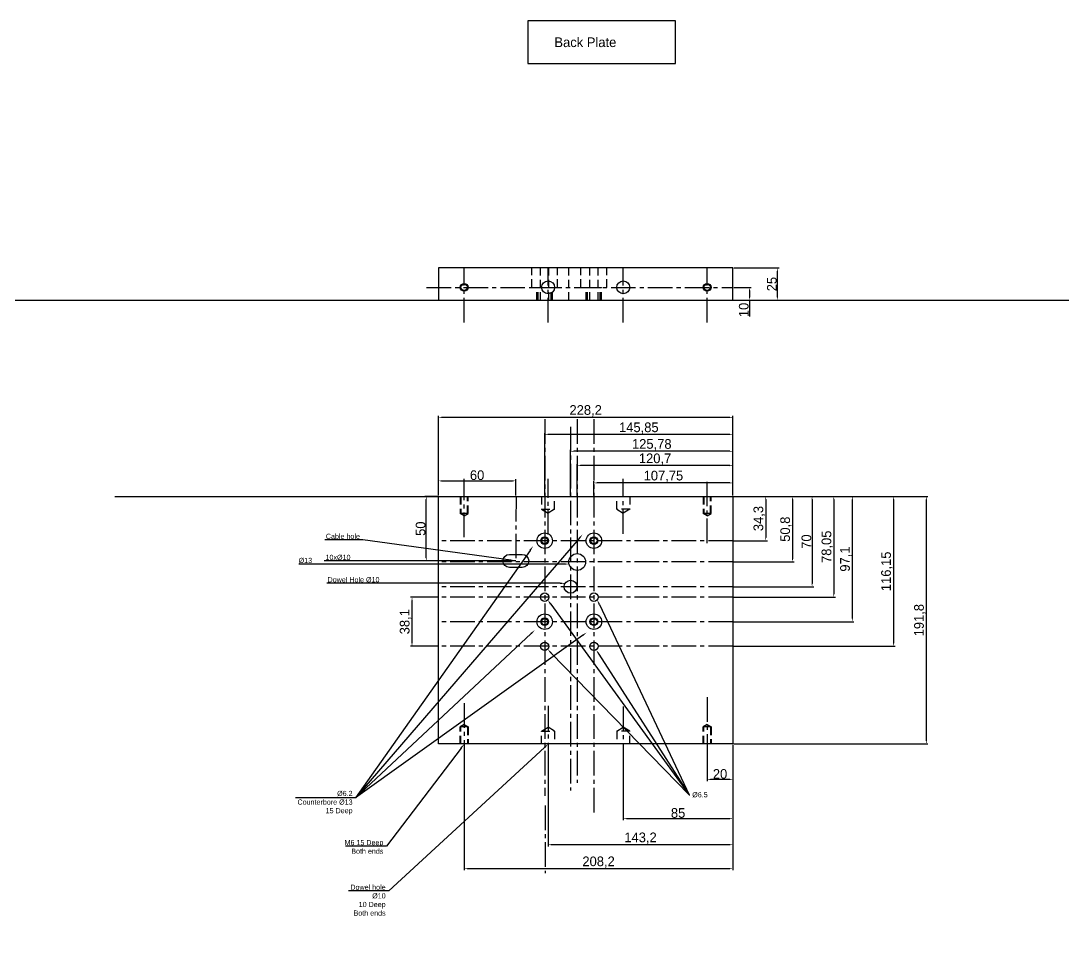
# Model space of a CAD drawing. Header units: millimetres. Extents: x -2438 to 7650, y -2358 to 2460.
# Drawn here: x 2594 to 3401, y -240 to 475 of the extents above; entities that cross this region are included whole.
import ezdxf
from ezdxf import colors
from ezdxf.entities.mleader import LeaderData, LeaderLine
from ezdxf.math import Vec2, Vec3

# ---------------------------------------------------------------- set-up
doc = ezdxf.new("R2010")
doc.units = ezdxf.units.MM
doc.linetypes.add('CENTER2', pattern=[28.575, 19.05, -3.175, 3.175, -3.175])
doc.linetypes.add('DASHED2', pattern=[9.525, 6.35, -3.175])
for name, color, linetype in [('Centre', 7, 'CENTER2'), ('Dimension', 1, 'Continuous'), ('Hidden small', 140, 'DASHED2')]:
    doc.layers.add(name, color=color, linetype=linetype)
doc.dimstyles.new('ISO-25', dxfattribs={"dimtxt": 7.5, "dimasz": 2.5, "dimexe": 1.25, "dimexo": 0.625, "dimtad": 1, "dimtxsty": 'Standard', "dimcen": 2.5, "dimadec": 0, "dimazin": 0, "dimtfac": 1, "dimtmove": 0, "dimatfit": 3, "dimfxl": 1, "dimarcsym": 0})

# ---------------------------------------------------------------- blocks, each defined once
blk = doc.blocks.new('*U21')
blk.add_circle((0, 0), 3.25)
blk = doc.blocks.new('*U22')
at = {"color": 0, "linetype": 'ByBlock', "lineweight": -2, "transparency": 16777216}
for p in [(0, 0), (38.1, 0), (0, -38.1), (38.1, -38.1)]:
    blk.add_blockref('*U21', p, dxfattribs=at)
blk = doc.blocks.new('*D23')
at = {"layer": 'Defpoints', "color": 0, "transparency": 16777216}
for p in [(3037.4, 116.61), (3037.4, 106.16), (3145.15, 106.16)]:
    blk.add_point(p, dxfattribs=at)
at = {"layer": 'Dimension', "color": 0, "lineweight": -2, "transparency": 16777216}
for p, q in [((3037.4, 106.79), (3037.4, 117.86)), ((3142.65, 116.61), (3039.9, 116.61)), ((3145.15, 106.79), (3145.15, 117.86))]:
    blk.add_line(p, q, dxfattribs=at)
at = {"layer": 'Dimension', "color": 0, "transparency": 16777216}
for points in [[(3039.9, 117.03), (3039.9, 116.2), (3037.4, 116.61)], [(3142.65, 117.03), (3142.65, 116.2), (3145.15, 116.61)]]:
    blk.add_solid(points, dxfattribs=at)
at = {"layer": 'Dimension', "color": 0, "transparency": 16777216, "insert": (3091.28, 121.61), "char_height": 7.5, "attachment_point": 5}
blk.add_mtext('107,75', dxfattribs=at)
blk = doc.blocks.new('*D24')
at = {"layer": 'Defpoints', "color": 0, "transparency": 16777216}
for p in [(3024.45, 130), (3024.45, 106.16), (3145.15, 106.16)]:
    blk.add_point(p, dxfattribs=at)
at = {"layer": 'Dimension', "color": 0, "lineweight": -2, "transparency": 16777216}
for p, q in [((3024.45, 106.79), (3024.45, 131.25)), ((3142.65, 130), (3026.95, 130)), ((3145.15, 106.79), (3145.15, 131.25))]:
    blk.add_line(p, q, dxfattribs=at)
at = {"layer": 'Dimension', "color": 0, "transparency": 16777216}
for points in [[(3026.95, 130.42), (3026.95, 129.59), (3024.45, 130)], [(3142.65, 130.42), (3142.65, 129.59), (3145.15, 130)]]:
    blk.add_solid(points, dxfattribs=at)
at = {"layer": 'Dimension', "color": 0, "transparency": 16777216, "insert": (3084.8, 135), "char_height": 7.5, "attachment_point": 5}
blk.add_mtext('120,7', dxfattribs=at)
blk = doc.blocks.new('*D25')
at = {"layer": 'Defpoints', "color": 0, "transparency": 16777216}
for p in [(3145.15, 106.16), (3145.15, 71.86), (3170.53, 71.86)]:
    blk.add_point(p, dxfattribs=at)
at = {"layer": 'Dimension', "color": 0, "lineweight": -2, "transparency": 16777216}
for p, q in [((3145.78, 106.16), (3171.78, 106.16)), ((3170.53, 103.66), (3170.53, 74.36)), ((3145.78, 71.86), (3171.78, 71.86))]:
    blk.add_line(p, q, dxfattribs=at)
at = {"layer": 'Dimension', "color": 0, "transparency": 16777216}
for points in [[(3170.12, 103.66), (3170.95, 103.66), (3170.53, 106.16)], [(3170.12, 74.36), (3170.95, 74.36), (3170.53, 71.86)]]:
    blk.add_solid(points, dxfattribs=at)
at = {"layer": 'Dimension', "color": 0, "transparency": 16777216, "insert": (3165.53, 89.01), "char_height": 7.5, "attachment_point": 5, "rotation": 90}
blk.add_mtext('34,3', dxfattribs=at)
blk = doc.blocks.new('*D26')
at = {"layer": 'Defpoints', "color": 0, "transparency": 16777216}
for p in [(3145.15, 106.16), (3145.15, 55.36), (3191.27, 55.36)]:
    blk.add_point(p, dxfattribs=at)
at = {"layer": 'Dimension', "color": 0, "lineweight": -2, "transparency": 16777216}
for p, q in [((3145.78, 106.16), (3192.52, 106.16)), ((3191.27, 103.66), (3191.27, 57.86)), ((3145.78, 55.36), (3192.52, 55.36))]:
    blk.add_line(p, q, dxfattribs=at)
at = {"layer": 'Dimension', "color": 0, "transparency": 16777216}
for points in [[(3190.85, 103.66), (3191.68, 103.66), (3191.27, 106.16)], [(3190.85, 57.86), (3191.68, 57.86), (3191.27, 55.36)]]:
    blk.add_solid(points, dxfattribs=at)
at = {"layer": 'Dimension', "color": 0, "transparency": 16777216, "insert": (3186.27, 80.76), "char_height": 7.5, "attachment_point": 5, "rotation": 90}
blk.add_mtext('50,8', dxfattribs=at)
blk = doc.blocks.new('*D27')
at = {"layer": 'Defpoints', "color": 0, "transparency": 16777216}
for p in [(3145.15, 106.16), (3145.15, 9.06), (3237.62, 9.06)]:
    blk.add_point(p, dxfattribs=at)
at = {"layer": 'Dimension', "color": 0, "lineweight": -2, "transparency": 16777216}
for p, q in [((3145.78, 106.16), (3238.87, 106.16)), ((3237.62, 103.66), (3237.62, 11.56)), ((3145.78, 9.06), (3238.87, 9.06))]:
    blk.add_line(p, q, dxfattribs=at)
at = {"layer": 'Dimension', "color": 0, "transparency": 16777216}
for points in [[(3237.2, 103.66), (3238.03, 103.66), (3237.62, 106.16)], [(3237.2, 11.56), (3238.03, 11.56), (3237.62, 9.06)]]:
    blk.add_solid(points, dxfattribs=at)
at = {"layer": 'Dimension', "color": 0, "transparency": 16777216, "insert": (3232.62, 57.61), "char_height": 7.5, "attachment_point": 5, "rotation": 90}
blk.add_mtext('97,1', dxfattribs=at)
blk = doc.blocks.new('*D28')
at = {"layer": 'Defpoints', "color": 0, "transparency": 16777216}
for p in [(3145.15, 106.16), (3145.15, -9.99), (3269.43, -9.99)]:
    blk.add_point(p, dxfattribs=at)
at = {"layer": 'Dimension', "color": 0, "lineweight": -2, "transparency": 16777216}
for p, q in [((3145.78, 106.16), (3270.68, 106.16)), ((3269.43, 103.66), (3269.43, -7.49)), ((3145.78, -9.99), (3270.68, -9.99))]:
    blk.add_line(p, q, dxfattribs=at)
at = {"layer": 'Dimension', "color": 0, "transparency": 16777216}
for points in [[(3269.01, 103.66), (3269.85, 103.66), (3269.43, 106.16)], [(3269.01, -7.49), (3269.85, -7.49), (3269.43, -9.99)]]:
    blk.add_solid(points, dxfattribs=at)
at = {"layer": 'Dimension', "color": 0, "transparency": 16777216, "insert": (3264.43, 48.09), "char_height": 7.5, "attachment_point": 5, "rotation": 90}
blk.add_mtext('116,15', dxfattribs=at)
blk = doc.blocks.new('*D29')
at = {"layer": 'Defpoints', "color": 0, "transparency": 16777216}
for p in [(3145.15, 106.16), (3145.15, -85.64), (3294.93, -85.64)]:
    blk.add_point(p, dxfattribs=at)
at = {"layer": 'Dimension', "color": 0, "lineweight": -2, "transparency": 16777216}
for p, q in [((3145.78, 106.16), (3296.18, 106.16)), ((3294.93, 103.66), (3294.93, -83.14)), ((3145.78, -85.64), (3296.18, -85.64))]:
    blk.add_line(p, q, dxfattribs=at)
at = {"layer": 'Dimension', "color": 0, "transparency": 16777216}
for points in [[(3294.51, 103.66), (3295.35, 103.66), (3294.93, 106.16)], [(3294.51, -83.14), (3295.35, -83.14), (3294.93, -85.64)]]:
    blk.add_solid(points, dxfattribs=at)
at = {"layer": 'Dimension', "color": 0, "transparency": 16777216, "insert": (3289.93, 10.26), "char_height": 7.5, "attachment_point": 5, "rotation": 90}
blk.add_mtext('191,8', dxfattribs=at)
blk = doc.blocks.new('*D30')
at = {"layer": 'Defpoints', "color": 0, "transparency": 16777216}
for p in [(2916.95, 167.44), (2916.95, 106.16), (3145.15, 106.16)]:
    blk.add_point(p, dxfattribs=at)
at = {"layer": 'Dimension', "color": 0, "lineweight": -2, "transparency": 16777216}
for p, q in [((2916.95, 106.79), (2916.95, 168.69)), ((3142.65, 167.44), (2919.45, 167.44)), ((3145.15, 106.79), (3145.15, 168.69))]:
    blk.add_line(p, q, dxfattribs=at)
at = {"layer": 'Dimension', "color": 0, "transparency": 16777216}
for points in [[(2919.45, 167.85), (2919.45, 167.02), (2916.95, 167.44)], [(3142.65, 167.85), (3142.65, 167.02), (3145.15, 167.44)]]:
    blk.add_solid(points, dxfattribs=at)
at = {"layer": 'Dimension', "color": 0, "transparency": 16777216, "insert": (3031.05, 172.44), "char_height": 7.5, "attachment_point": 5}
blk.add_mtext('228,2', dxfattribs=at)
blk = doc.blocks.new('*D31')
at = {"layer": 'Defpoints', "color": 0, "transparency": 16777216}
for p in [(2896.53, 28.11), (2916.95, 28.11), (2916.95, -9.99)]:
    blk.add_point(p, dxfattribs=at)
at = {"layer": 'Dimension', "color": 0, "lineweight": -2, "transparency": 16777216}
for p, q in [((2916.33, 28.11), (2895.28, 28.11)), ((2896.53, -7.49), (2896.53, 25.61)), ((2916.33, -9.99), (2895.28, -9.99))]:
    blk.add_line(p, q, dxfattribs=at)
at = {"layer": 'Dimension', "color": 0, "transparency": 16777216}
for points in [[(2896.11, 25.61), (2896.94, 25.61), (2896.53, 28.11)], [(2896.11, -7.49), (2896.94, -7.49), (2896.53, -9.99)]]:
    blk.add_solid(points, dxfattribs=at)
at = {"layer": 'Dimension', "color": 0, "transparency": 16777216, "insert": (2891.53, 9.06), "char_height": 7.5, "attachment_point": 5, "rotation": 90}
blk.add_mtext('38,1', dxfattribs=at)
blk = doc.blocks.new('*D47')
at = {"layer": 'Defpoints', "color": 0, "transparency": 16777216}
for p in [(3125.15, -85.64), (3145.15, -85.64), (3125.15, -113.27)]:
    blk.add_point(p, dxfattribs=at)
at = {"layer": 'Dimension', "color": 0, "lineweight": -2, "transparency": 16777216}
for p, q in [((3125.15, -86.26), (3125.15, -114.52)), ((3145.15, -86.26), (3145.15, -114.52)), ((3142.65, -113.27), (3127.65, -113.27))]:
    blk.add_line(p, q, dxfattribs=at)
at = {"layer": 'Dimension', "color": 0, "transparency": 16777216}
for points in [[(3127.65, -112.86), (3127.65, -113.69), (3125.15, -113.27)], [(3142.65, -112.86), (3142.65, -113.69), (3145.15, -113.27)]]:
    blk.add_solid(points, dxfattribs=at)
at = {"layer": 'Dimension', "color": 0, "transparency": 16777216, "insert": (3135.15, -108.9), "char_height": 7.5, "attachment_point": 5}
blk.add_mtext('20', dxfattribs=at)
blk = doc.blocks.new('*D48')
at = {"layer": 'Defpoints', "color": 0, "transparency": 16777216}
for p in [(3060.15, -85.64), (3145.15, -85.64), (3060.15, -143.55)]:
    blk.add_point(p, dxfattribs=at)
at = {"layer": 'Dimension', "color": 0, "lineweight": -2, "transparency": 16777216}
for p, q in [((3060.15, -86.26), (3060.15, -144.8)), ((3145.15, -86.26), (3145.15, -144.8)), ((3142.65, -143.55), (3062.65, -143.55))]:
    blk.add_line(p, q, dxfattribs=at)
at = {"layer": 'Dimension', "color": 0, "transparency": 16777216}
for points in [[(3062.65, -143.13), (3062.65, -143.96), (3060.15, -143.55)], [(3142.65, -143.13), (3142.65, -143.96), (3145.15, -143.55)]]:
    blk.add_solid(points, dxfattribs=at)
at = {"layer": 'Dimension', "color": 0, "transparency": 16777216, "insert": (3102.65, -139.17), "char_height": 7.5, "attachment_point": 5}
blk.add_mtext('85', dxfattribs=at)
blk = doc.blocks.new('*D49')
at = {"layer": 'Defpoints', "color": 0, "transparency": 16777216}
for p in [(3001.95, -85.64), (3145.15, -85.64), (3001.95, -163.73)]:
    blk.add_point(p, dxfattribs=at)
at = {"layer": 'Dimension', "color": 0, "lineweight": -2, "transparency": 16777216}
for p, q in [((3001.95, -86.26), (3001.95, -164.98)), ((3145.15, -86.26), (3145.15, -164.98)), ((3142.65, -163.73), (3004.45, -163.73))]:
    blk.add_line(p, q, dxfattribs=at)
at = {"layer": 'Dimension', "color": 0, "transparency": 16777216}
for points in [[(3004.45, -163.31), (3004.45, -164.15), (3001.95, -163.73)], [(3142.65, -163.31), (3142.65, -164.15), (3145.15, -163.73)]]:
    blk.add_solid(points, dxfattribs=at)
at = {"layer": 'Dimension', "color": 0, "transparency": 16777216, "insert": (3073.55, -158.73), "char_height": 7.5, "attachment_point": 5}
blk.add_mtext('143,2', dxfattribs=at)
blk = doc.blocks.new('*D50')
at = {"layer": 'Defpoints', "color": 0, "transparency": 16777216}
for p in [(2936.95, -85.64), (3145.15, -85.64), (2936.95, -182.3)]:
    blk.add_point(p, dxfattribs=at)
at = {"layer": 'Dimension', "color": 0, "lineweight": -2, "transparency": 16777216}
for p, q in [((2936.95, -86.26), (2936.95, -183.55)), ((3145.15, -86.26), (3145.15, -183.55)), ((3142.65, -182.3), (2939.45, -182.3))]:
    blk.add_line(p, q, dxfattribs=at)
at = {"layer": 'Dimension', "color": 0, "transparency": 16777216}
for points in [[(2939.45, -181.88), (2939.45, -182.71), (2936.95, -182.3)], [(3142.65, -181.88), (3142.65, -182.71), (3145.15, -182.3)]]:
    blk.add_solid(points, dxfattribs=at)
at = {"layer": 'Dimension', "color": 0, "transparency": 16777216, "insert": (3041.05, -177.3), "char_height": 7.5, "attachment_point": 5}
blk.add_mtext('208,2', dxfattribs=at)
blk = doc.blocks.new('*D56')
at = {"layer": 'Defpoints', "color": 0, "transparency": 16777216}
for p in [(3145.15, 283.17), (3179.72, 283.17), (3145.15, 258.17)]:
    blk.add_point(p, dxfattribs=at)
at = {"layer": 'Dimension', "color": 0, "lineweight": -2, "transparency": 16777216}
for p, q in [((3145.78, 283.17), (3180.97, 283.17)), ((3179.72, 260.67), (3179.72, 280.67)), ((3145.78, 258.17), (3180.97, 258.17))]:
    blk.add_line(p, q, dxfattribs=at)
at = {"layer": 'Dimension', "color": 0, "transparency": 16777216}
for points in [[(3179.31, 280.67), (3180.14, 280.67), (3179.72, 283.17)], [(3179.31, 260.67), (3180.14, 260.67), (3179.72, 258.17)]]:
    blk.add_solid(points, dxfattribs=at)
at = {"layer": 'Dimension', "color": 0, "transparency": 16777216, "insert": (3175.35, 270.67), "char_height": 7.5, "attachment_point": 5, "rotation": 90}
blk.add_mtext('25', dxfattribs=at)
blk = doc.blocks.new('*D114')
at = {"layer": 'Defpoints', "color": 0, "transparency": 16777216}
for p in [(3145.15, 106.16), (3145.15, 36.16), (3206.43, 36.16)]:
    blk.add_point(p, dxfattribs=at)
at = {"layer": 'Dimension', "color": 0, "lineweight": -2, "transparency": 16777216}
for p, q in [((3145.78, 106.16), (3207.68, 106.16)), ((3206.43, 103.66), (3206.43, 38.66)), ((3145.78, 36.16), (3207.68, 36.16))]:
    blk.add_line(p, q, dxfattribs=at)
at = {"layer": 'Dimension', "color": 0, "transparency": 16777216}
for points in [[(3206.01, 103.66), (3206.84, 103.66), (3206.43, 106.16)], [(3206.01, 38.66), (3206.84, 38.66), (3206.43, 36.16)]]:
    blk.add_solid(points, dxfattribs=at)
at = {"layer": 'Dimension', "color": 0, "transparency": 16777216, "insert": (3202.05, 71.16), "char_height": 7.5, "attachment_point": 5, "rotation": 90}
blk.add_mtext('70', dxfattribs=at)
blk = doc.blocks.new('*D115')
at = {"layer": 'Defpoints', "color": 0, "transparency": 16777216}
for p in [(3145.15, 106.16), (3145.15, 28.11), (3223.24, 28.11)]:
    blk.add_point(p, dxfattribs=at)
at = {"layer": 'Dimension', "color": 0, "lineweight": -2, "transparency": 16777216}
for p, q in [((3145.78, 106.16), (3224.49, 106.16)), ((3223.24, 103.66), (3223.24, 30.61)), ((3145.78, 28.11), (3224.49, 28.11))]:
    blk.add_line(p, q, dxfattribs=at)
at = {"layer": 'Dimension', "color": 0, "transparency": 16777216}
for points in [[(3222.83, 103.66), (3223.66, 103.66), (3223.24, 106.16)], [(3222.83, 30.61), (3223.66, 30.61), (3223.24, 28.11)]]:
    blk.add_solid(points, dxfattribs=at)
at = {"layer": 'Dimension', "color": 0, "transparency": 16777216, "insert": (3218.24, 67.14), "char_height": 7.5, "attachment_point": 5, "rotation": 90}
blk.add_mtext('78,05', dxfattribs=at)
blk = doc.blocks.new('*D116')
at = {"layer": 'Defpoints', "color": 0, "transparency": 16777216}
for p in [(3019.37, 141.13), (3019.37, 106.16), (3145.15, 106.16)]:
    blk.add_point(p, dxfattribs=at)
at = {"layer": 'Dimension', "color": 0, "lineweight": -2, "transparency": 16777216}
for p, q in [((3019.37, 106.79), (3019.37, 142.38)), ((3142.65, 141.13), (3021.87, 141.13)), ((3145.15, 106.79), (3145.15, 142.38))]:
    blk.add_line(p, q, dxfattribs=at)
at = {"layer": 'Dimension', "color": 0, "transparency": 16777216}
for points in [[(3021.87, 141.54), (3021.87, 140.71), (3019.37, 141.13)], [(3142.65, 141.54), (3142.65, 140.71), (3145.15, 141.13)]]:
    blk.add_solid(points, dxfattribs=at)
at = {"layer": 'Dimension', "color": 0, "transparency": 16777216, "insert": (3082.26, 146.13), "char_height": 7.5, "attachment_point": 5}
blk.add_mtext('125,78', dxfattribs=at)
blk = doc.blocks.new('*D117')
at = {"layer": 'Defpoints', "color": 0, "transparency": 16777216}
for p in [(2999.3, 154.03), (2999.3, 106.16), (3145.15, 106.16)]:
    blk.add_point(p, dxfattribs=at)
at = {"layer": 'Dimension', "color": 0, "lineweight": -2, "transparency": 16777216}
for p, q in [((2999.3, 106.79), (2999.3, 155.28)), ((3142.65, 154.03), (3001.8, 154.03)), ((3145.15, 106.79), (3145.15, 155.28))]:
    blk.add_line(p, q, dxfattribs=at)
at = {"layer": 'Dimension', "color": 0, "transparency": 16777216}
for points in [[(3001.8, 154.45), (3001.8, 153.62), (2999.3, 154.03)], [(3142.65, 154.45), (3142.65, 153.62), (3145.15, 154.03)]]:
    blk.add_solid(points, dxfattribs=at)
at = {"layer": 'Dimension', "color": 0, "transparency": 16777216, "insert": (3072.23, 159.03), "char_height": 7.5, "attachment_point": 5}
blk.add_mtext('145,85', dxfattribs=at)
blk = doc.blocks.new('*D282')
at = {"color": 0, "lineweight": -2, "transparency": 16777216}
for p, q in [((2916.33, 106.16), (2906.34, 106.16)), ((2907.59, 58.66), (2907.59, 103.66)), ((2916.33, 56.16), (2906.34, 56.16))]:
    blk.add_line(p, q, dxfattribs=at)
at = {"color": 0, "transparency": 16777216}
for points in [[(2907.17, 103.66), (2908, 103.66), (2907.59, 106.16)], [(2907.17, 58.66), (2908, 58.66), (2907.59, 56.16)]]:
    blk.add_solid(points, dxfattribs=at)
at = {"layer": 'Defpoints', "color": 0, "transparency": 16777216}
for p in [(2907.59, 106.16), (2916.95, 106.16), (2916.95, 56.16)]:
    blk.add_point(p, dxfattribs=at)
at = {"color": 0, "transparency": 16777216, "insert": (2903.21, 81.16), "char_height": 7.5, "attachment_point": 5, "rotation": 90}
blk.add_mtext('50', dxfattribs=at)
blk = doc.blocks.new('*D283')
at = {"color": 0, "lineweight": -2, "transparency": 16777216}
for p, q in [((2916.95, 106.79), (2916.95, 119.46)), ((2919.45, 118.21), (2974.45, 118.21)), ((2976.95, 106.79), (2976.95, 119.46))]:
    blk.add_line(p, q, dxfattribs=at)
at = {"color": 0, "transparency": 16777216}
for points in [[(2919.45, 118.62), (2919.45, 117.79), (2916.95, 118.21)], [(2974.45, 118.62), (2974.45, 117.79), (2976.95, 118.21)]]:
    blk.add_solid(points, dxfattribs=at)
at = {"layer": 'Defpoints', "color": 0, "transparency": 16777216}
for p in [(2976.95, 118.21), (2916.95, 106.16), (2976.95, 106.16)]:
    blk.add_point(p, dxfattribs=at)
at = {"color": 0, "transparency": 16777216, "insert": (2946.95, 122.58), "char_height": 7.5, "attachment_point": 5}
blk.add_mtext('60', dxfattribs=at)
blk = doc.blocks.new('*D286')
at = {"color": 0, "lineweight": -2, "transparency": 16777216}
for p, q in [((3145.78, 268.17), (3159.17, 268.17)), ((3157.92, 265.67), (3157.92, 260.67)), ((3145.78, 258.17), (3159.17, 258.17)), ((3157.92, 258.17), (3157.92, 245.67))]:
    blk.add_line(p, q, dxfattribs=at)
at = {"color": 0, "transparency": 16777216}
for points in [[(3157.5, 265.67), (3158.33, 265.67), (3157.92, 268.17)], [(3157.5, 260.67), (3158.33, 260.67), (3157.92, 258.17)]]:
    blk.add_solid(points, dxfattribs=at)
at = {"layer": 'Defpoints', "color": 0, "transparency": 16777216}
for p in [(3145.15, 268.17), (3145.15, 258.17), (3157.92, 258.17)]:
    blk.add_point(p, dxfattribs=at)
at = {"color": 0, "transparency": 16777216, "insert": (3153.54, 250.67), "char_height": 7.5, "attachment_point": 5, "rotation": 90}
blk.add_mtext('10', dxfattribs=at)

msp = doc.modelspace()

# ---------------------------------------------------------------- linework, layer by layer
for p, q in [((3145.154, 283.174), (2916.954, 283.174)), ((2916.954, 283.174), (2916.954, 258.174)), ((3145.154, 258.174), (3145.154, 283.174)), ((2150.15, 258.174), (6077.182, 258.174)), ((2916.954, 258.174), (3145.154, 258.174)), ((3101.476, 258.174), (4036.387, 258.174)), ((2666.305, 106.164), (3250.706, 106.164))]:
    msp.add_line(p, q)
msp.add_lwpolyline([(2916.954, 106.164), (3145.154, 106.164), (3145.154, -85.636), (2916.954, -85.636)], close=True)
at = {"elevation": -9.934}
msp.add_lwpolyline([(2981.954, 51.164), (2971.954, 51.164, -1), (2971.954, 61.164), (2981.954, 61.164, -1)], format="xyb", close=True, dxfattribs=at)
for centre, radius in [((2936.954, 268.174), 3), ((2936.954, 268.174), 2.5), ((3001.954, 268.174), 5), ((3060.154, 268.174), 5), ((3125.154, 268.174), 3), ((3125.154, 268.174), 2.5), ((2999.304, 71.864), 6), ((2999.304, 71.864), 3), ((2999.304, 71.864), 2.5), ((3037.404, 71.864), 6), ((3037.404, 71.864), 3), ((3037.404, 71.864), 2.5), ((3024.454, 55.364), 6.5), ((3019.374, 36.164), 5), ((2999.304, 9.064), 6), ((2999.304, 9.064), 3), ((2999.304, 9.064), 2.5), ((3037.404, 9.064), 6), ((3037.404, 9.064), 3), ((3037.404, 9.064), 2.5)]:
    msp.add_circle(centre, radius)
at = {"layer": 'Centre'}
for p, q in [((2936.954, 240.936), (2936.954, 283.174)), ((3001.954, 240.936), (3001.954, 283.174)), ((3060.154, 240.936), (3060.154, 283.174)), ((3125.154, 240.936), (3125.154, 283.174)), ((2907.812, 268.174), (3145.154, 268.174)), ((2999.304, 166.082), (2999.304, -125.852)), ((3024.454, 166.082), (3024.454, -115.712)), ((3037.404, 166.082), (3037.404, -140.334)), ((3019.374, 159.973), (3019.374, -121.821)), ((2936.954, 74.595), (2936.954, 119.824)), ((3001.954, 76.617), (3001.954, 119.824)), ((3060.154, 77.124), (3060.154, 119.824)), ((3125.154, 69.916), (3125.154, 119.824)), ((2977.14, 105.854), (2976.937, 56.162)), ((3145.154, 71.864), (2916.954, 71.864)), ((2976.937, 56.162), (2916.954, 56.162)), ((3145.154, 55.364), (2916.954, 55.364)), ((3145.154, 36.164), (2916.954, 36.164)), ((3145.154, 28.114), (2916.954, 28.114)), ((3145.154, 9.064), (2916.954, 9.064)), ((3145.154, -9.986), (2916.954, -9.986)), ((2936.954, -54.068), (2936.954, -106.563)), ((3001.954, -56.09), (3001.954, -108.585)), ((3125.154, -49.389), (3125.154, -101.884)), ((3060.154, -56.597), (3060.154, -109.092)), ((2999.68, -133.284), (2999.68, -185.78))]:
    msp.add_line(p, q, dxfattribs=at)
at = {"layer": 'Dimension'}
msp.add_lwpolyline([(3100.615, 474.675), (2986.355, 474.675), (2986.355, 441.673), (3100.615, 441.673)], close=True, dxfattribs=at)
at = {"layer": 'Hidden small'}
for p, q in [((2989.304, 268.174), (2989.304, 283.174)), ((2996.054, 258.174), (2996.054, 283.174)), ((3002.554, 258.174), (3002.554, 283.174)), ((3009.304, 268.174), (3009.304, 283.174)), ((3017.954, 258.174), (3017.954, 283.174)), ((3027.404, 268.174), (3027.404, 283.174)), ((3034.154, 258.174), (3034.154, 283.174)), ((3040.654, 258.174), (3040.654, 283.174)), ((3047.404, 268.174), (3047.404, 283.174)), ((2989.304, 268.174), (3009.304, 268.174)), ((2993.304, 258.174), (2993.304, 268.174)), ((2994.304, 258.174), (2994.304, 268.174)), ((3004.304, 258.174), (3004.304, 268.174)), ((3005.304, 258.174), (3005.304, 268.174)), ((3027.404, 268.174), (3047.404, 268.174)), ((3031.404, 258.174), (3031.404, 268.174)), ((3032.404, 258.174), (3032.404, 268.174)), ((3042.404, 258.174), (3042.404, 268.174)), ((3043.404, 258.174), (3043.404, 268.174)), ((2933.954, 106.164), (2933.954, 92.896)), ((2934.454, 106.164), (2934.454, 92.896)), ((2939.454, 92.896), (2939.454, 106.164)), ((2939.954, 92.896), (2939.954, 106.164)), ((2996.954, 106.164), (2996.954, 96.164)), ((3006.954, 96.164), (3006.954, 106.164)), ((3055.154, 96.164), (3055.154, 106.164)), ((3065.154, 106.164), (3065.154, 96.164)), ((3122.154, 106.164), (3122.154, 92.896)), ((3122.654, 106.164), (3122.654, 92.896)), ((3127.654, 92.896), (3127.654, 106.164)), ((3128.154, 92.896), (3128.154, 106.164)), ((2936.954, 91.164), (2933.954, 92.896)), ((2939.954, 92.896), (2933.954, 92.896)), ((2936.954, 91.164), (2939.954, 92.896)), ((2996.954, 96.164), (3006.954, 96.164)), ((2996.954, 96.164), (3001.954, 93.277)), ((3006.954, 96.164), (3001.954, 93.277)), ((3065.154, 96.164), (3055.154, 96.164)), ((3055.154, 96.164), (3060.154, 93.277)), ((3065.154, 96.164), (3060.154, 93.277)), ((3125.154, 91.164), (3122.154, 92.896)), ((3128.154, 92.896), (3122.154, 92.896)), ((3125.154, 91.164), (3128.154, 92.896)), ((2936.954, -70.636), (2933.954, -72.368)), ((2933.954, -85.636), (2933.954, -72.368)), ((2939.954, -72.368), (2933.954, -72.368)), ((2934.454, -85.636), (2934.454, -72.368)), ((2936.954, -70.636), (2939.954, -72.368)), ((2939.454, -72.368), (2939.454, -85.636)), ((2939.954, -72.368), (2939.954, -85.636)), ((3125.154, -70.636), (3122.154, -72.368)), ((3122.154, -85.636), (3122.154, -72.368)), ((3128.154, -72.368), (3122.154, -72.368)), ((3122.654, -85.636), (3122.654, -72.368)), ((3125.154, -70.636), (3128.154, -72.368)), ((3127.654, -72.368), (3127.654, -85.636)), ((3128.154, -72.368), (3128.154, -85.636)), ((2996.954, -75.636), (3001.954, -72.75)), ((2996.954, -75.636), (3006.954, -75.636)), ((2996.954, -85.636), (2996.954, -75.636)), ((3006.954, -75.636), (3001.954, -72.75)), ((3006.954, -75.636), (3006.954, -85.636)), ((3055.154, -75.636), (3060.154, -72.75)), ((3065.154, -75.636), (3055.154, -75.636)), ((3055.154, -75.636), (3055.154, -85.636)), ((3065.154, -75.636), (3060.154, -72.75)), ((3065.154, -85.636), (3065.154, -75.636))]:
    msp.add_line(p, q, dxfattribs=at)

# ---------------------------------------------------------------- block references
msp.add_blockref('*U22', (2999.304, 28.114))

# ---------------------------------------------------------------- texts
at = {"layer": 'Dimension', "insert": (3006.854, 461.855), "char_height": 7.5, "attachment_point": 1}
msp.add_mtext_dynamic_manual_height_columns('Back Plate', width=294.18325, gutter_width=12.5, heights=[0], dxfattribs=at)

# ---------------------------------------------------------------- dimensions: what is measured, and where the dimension line sits
at = {"color": 1}
for base, p1, p2, picture, middle in [((3157.917, 258.174), (3145.154, 268.174), (3145.154, 258.174), '*D286', (3153.542, 250.674)), ((2907.587, 106.164), (2916.954, 56.162), (2916.954, 106.164), '*D282', (2903.212, 81.163))]:
    dim = msp.add_linear_dim(base=base, p1=p1, p2=p2, angle=90, dimstyle='ISO-25', dxfattribs=at)
    dim.commit()
    dim.dimension.update_dxf_attribs({"geometry": picture, "text_midpoint": middle})
dim = msp.add_linear_dim(base=(2976.954, 118.205), p1=(2916.954, 106.164), p2=(2976.954, 106.164), dimstyle='ISO-25', dxfattribs=at)
dim.commit()
dim.dimension.update_dxf_attribs({"geometry": '*D283', "text_midpoint": (2946.954, 122.58)})
at = {"layer": 'Dimension'}
for base, p1, p2, picture, middle in [((3179.723, 283.174), (3145.154, 258.174), (3145.154, 283.174), '*D56', (3175.348, 270.674)), ((3170.533, 71.864), (3145.154, 106.164), (3145.154, 71.864), '*D25', (3165.533, 89.014)), ((3191.268, 55.364), (3145.154, 106.164), (3145.154, 55.364), '*D26', (3186.268, 80.764)), ((3237.616, 9.064), (3145.154, 106.164), (3145.154, 9.064), '*D27', (3232.616, 57.614)), ((3269.431, -9.986), (3145.154, 106.164), (3145.154, -9.986), '*D28', (3264.431, 48.089)), ((3294.929, -85.636), (3145.154, 106.164), (3145.154, -85.636), '*D29', (3289.929, 10.264)), ((3206.425, 36.164), (3145.154, 106.164), (3145.154, 36.164), '*D114', (3202.05, 71.164)), ((3223.242, 28.114), (3145.154, 106.164), (3145.154, 28.114), '*D115', (3218.242, 67.139)), ((2896.525, 28.114), (2916.954, -9.986), (2916.954, 28.114), '*D31', (2891.525, 9.064))]:
    dim = msp.add_linear_dim(base=base, p1=p1, p2=p2, angle=90, dimstyle='ISO-25', dxfattribs=at)
    dim.commit()
    dim.dimension.update_dxf_attribs({"geometry": picture, "text_midpoint": middle})
for base, p1, p2, picture, middle in [((2916.954, 167.437), (3145.154, 106.164), (2916.954, 106.164), '*D30', (3031.054, 172.437)), ((2999.304, 154.034), (3145.154, 106.164), (2999.304, 106.164), '*D117', (3072.229, 159.034)), ((3019.374, 141.127), (3145.154, 106.164), (3019.374, 106.164), '*D116', (3082.264, 146.127)), ((3024.454, 130.002), (3145.154, 106.164), (3024.454, 106.164), '*D24', (3084.804, 135.002)), ((3037.404, 116.613), (3145.154, 106.164), (3037.404, 106.164), '*D23', (3091.279, 121.613)), ((2936.954, -182.297), (3145.154, -85.636), (2936.954, -85.636), '*D50', (3041.054, -177.297)), ((3001.954, -163.729), (3145.154, -85.636), (3001.954, -85.636), '*D49', (3073.554, -158.729)), ((3060.154, -143.547), (3145.154, -85.636), (3060.154, -85.636), '*D48', (3102.654, -139.172)), ((3125.154, -113.274), (3145.154, -85.636), (3125.154, -85.636), '*D47', (3135.154, -108.899))]:
    dim = msp.add_linear_dim(base=base, p1=p1, p2=p2, dimstyle='ISO-25', dxfattribs=at)
    dim.commit()
    dim.dimension.update_dxf_attribs({"geometry": picture, "text_midpoint": middle})

# ---------------------------------------------------------------- leaders
at = {"color": 1}
ml = msp.add_multileader_mtext('Standard', dxfattribs=at)
ml.set_content('Cable hole', color=1)
ml.set_leader_properties()
ml.build(insert=Vec2(0, 0))
ml.multileader.update_dxf_attribs({"text_right_attachment_type": 6, "dogleg_length": 0.36})
ctx = ml.context
ctx.base_point, ctx.plane_origin = Vec3(2819.529, 75.24), Vec3(2976.937, 56.162)
ctx.right_attachment, ctx.text_align_type = 6, 2
notes = []
notes.append((ctx, [(0, (1, 1, 0), (2858.556, 72.44), (-1, 0), 0.36, [(0, [(2976.937, 56.162)], 0, [])])]))
ctx.mtext.insert, ctx.mtext.alignment, ctx.mtext.flow_direction = Vec3(2856.196, 77.24), 3, 5
at = {"layer": 'Dimension'}
ml = msp.add_multileader_mtext('Standard', dxfattribs=at)
ml.set_content('', color=256)
ml.set_leader_properties()
ml.build(insert=Vec2(0, 0))
ml.multileader.update_dxf_attribs({"text_right_attachment_type": 6, "dogleg_length": 0.36})
ctx = ml.context
ctx.base_point, ctx.plane_origin = Vec3(2848.484, -125.33), Vec3(3028.619, 76.641)
ctx.right_attachment, ctx.text_align_type = 6, 2
notes.append((ctx, [(0, (1, 1, 0), (2852.844, -127.33), (-1, 0), 0.36, [(0, [(3028.619, 76.641)], 0, [])])]))
ctx.mtext.insert, ctx.mtext.alignment, ctx.mtext.flow_direction = Vec3(2850.484, -123.33), 3, 5
ml = msp.add_multileader_mtext('Standard', dxfattribs=at)
ml.set_content('%%C6.2\\PCounterbore %%C13\\P15 Deep', color=256)
ml.set_leader_properties()
ml.build(insert=Vec2(0, 0))
ml.multileader.update_dxf_attribs({"text_right_attachment_type": 6, "dogleg_length": 0.36})
ctx = ml.context
ctx.base_point, ctx.plane_origin = Vec3(2791.151, -124.664), Vec3(2990.272, 67.572)
ctx.right_attachment, ctx.text_align_type = 6, 2
notes.append((ctx, [(0, (1, 1, 0), (2852.844, -127.33), (-1, 0), 0.36, [(0, [(2990.272, 67.572)], 0, [])])]))
ctx.mtext.insert, ctx.mtext.alignment, ctx.mtext.flow_direction = Vec3(2850.484, -121.997), 3, 5
ml = msp.add_multileader_mtext('Standard', dxfattribs=at)
ml.set_content('%%C13', color=256)
ml.set_leader_properties()
ml.build(insert=Vec2(0, 0))
ml.multileader.update_dxf_attribs({"text_right_attachment_type": 6, "dogleg_length": 0.36})
ctx = ml.context
ctx.base_point, ctx.plane_origin = Vec3(2807.833, 56.571), Vec3(3018.153, 53.771)
ctx.right_attachment, ctx.text_align_type = 6, 2
notes.append((ctx, [(0, (1, 1, 0), (2885.174, 53.771), (-1, 0), 64.008, [(0, [(3018.153, 53.771)], 0, [])])]))
ctx.mtext.insert, ctx.mtext.alignment, ctx.mtext.flow_direction = Vec3(2819.166, 58.571), 3, 5
ml = msp.add_multileader_mtext('Standard', dxfattribs=at)
ml.set_content('\\pxt0,1,4,6;10x%%C10 ', color=256)
ml.set_leader_properties()
ml.build(insert=Vec2(0, 0))
ml.multileader.update_dxf_attribs({"text_right_attachment_type": 6, "dogleg_length": 0.36})
ctx = ml.context
ctx.base_point, ctx.plane_origin = Vec3(2828.211, 58.933), Vec3(2984.215, 56.133)
ctx.right_attachment, ctx.text_align_type = 6, 2
notes.append((ctx, [(0, (1, 1, 0), (2851.237, 56.133), (-1, 0), 0.36, [(0, [(2976.937, 56.162)], 0, [])])]))
ctx.mtext.insert, ctx.mtext.width, ctx.mtext.alignment, ctx.mtext.flow_direction = Vec3(2848.877, 60.933), 27.09534, 3, 5
ml = msp.add_multileader_mtext('Standard', dxfattribs=at)
ml.set_content('Dowel Hole %%C10', color=256)
ml.set_leader_properties()
ml.build(insert=Vec2(0, 0))
ml.multileader.update_dxf_attribs({"text_right_attachment_type": 6, "dogleg_length": 0.36})
ctx = ml.context
ctx.base_point, ctx.plane_origin = Vec3(2820.666, 41.631), Vec3(3015.145, 38.831)
ctx.right_attachment, ctx.text_align_type = 6, 2
notes.append((ctx, [(0, (1, 1, 0), (2873.693, 38.831), (-1, 0), 0.36, [(0, [(3015.145, 38.831)], 0, [])])]))
ctx.mtext.insert, ctx.mtext.alignment, ctx.mtext.flow_direction = Vec3(2871.333, 43.631), 3, 5
ml = msp.add_multileader_mtext('Standard', dxfattribs=at)
ml.set_content('', color=256)
ml.set_leader_properties()
ml.build(insert=Vec2(0, 0))
ml.multileader.update_dxf_attribs({"text_right_attachment_type": 6, "dogleg_length": 0.36})
ctx = ml.context
ctx.base_point, ctx.plane_origin = Vec3(3111.619, -124.989), Vec3(3001.644, 25.858)
ctx.right_attachment = 6
notes.append((ctx, [(0, (1, 1, 0), (3111.259, -124.989), (1, 0), 0.36, [(0, [(3001.644, 25.858)], 0, [])])]))
ctx.mtext.insert, ctx.mtext.flow_direction = Vec3(3113.619, -122.989), 5
ml = msp.add_multileader_mtext('Standard', dxfattribs=at)
ml.set_content('', color=256)
ml.set_leader_properties()
ml.build(insert=Vec2(0, 0))
ml.multileader.update_dxf_attribs({"text_right_attachment_type": 6, "dogleg_length": 0.36})
ctx = ml.context
ctx.base_point, ctx.plane_origin = Vec3(3111.619, -124.989), Vec3(3039.928, 26.066)
ctx.right_attachment = 6
notes.append((ctx, [(0, (1, 1, 0), (3111.259, -124.989), (1, 0), 0.36, [(0, [(3039.928, 26.066)], 0, [])])]))
ctx.mtext.insert, ctx.mtext.flow_direction = Vec3(3113.619, -122.989), 5
ml = msp.add_multileader_mtext('Standard', dxfattribs=at)
ml.set_content('', color=256)
ml.set_leader_properties()
ml.build(insert=Vec2(0, 0))
ml.multileader.update_dxf_attribs({"text_right_attachment_type": 6, "dogleg_length": 0.36})
ctx = ml.context
ctx.base_point, ctx.plane_origin = Vec3(2848.484, -125.33), Vec3(2991.684, 2.588)
ctx.right_attachment, ctx.text_align_type = 6, 2
notes.append((ctx, [(0, (1, 1, 0), (2852.844, -127.33), (-1, 0), 0.36, [(0, [(2991.684, 2.588)], 0, [])])]))
ctx.mtext.insert, ctx.mtext.alignment, ctx.mtext.flow_direction = Vec3(2850.484, -123.33), 3, 5
ml = msp.add_multileader_mtext('Standard', dxfattribs=at)
ml.set_content('', color=256)
ml.set_leader_properties()
ml.build(insert=Vec2(0, 0))
ml.multileader.update_dxf_attribs({"text_right_attachment_type": 6, "dogleg_length": 0.36})
ctx = ml.context
ctx.base_point, ctx.plane_origin = Vec3(2848.484, -125.33), Vec3(3031.907, 0.71)
ctx.right_attachment, ctx.text_align_type = 6, 2
notes.append((ctx, [(0, (1, 1, 0), (2852.844, -127.33), (-1, 0), 0.36, [(0, [(3031.907, 0.71)], 0, [])])]))
ctx.mtext.insert, ctx.mtext.alignment, ctx.mtext.flow_direction = Vec3(2850.484, -123.33), 3, 5
ml = msp.add_multileader_mtext('Standard', dxfattribs=at)
ml.set_content('%%C6.5', color=256)
ml.set_leader_properties()
ml.build(insert=Vec2(0, 0))
ml.multileader.update_dxf_attribs({"text_right_attachment_type": 6, "dogleg_length": 0.36})
ctx = ml.context
ctx.base_point, ctx.plane_origin = Vec3(3111.619, -124.989), Vec3(3001.571, -12.316)
ctx.right_attachment = 6
notes.append((ctx, [(0, (1, 1, 0), (3111.259, -124.989), (1, 0), 0.36, [(0, [(3001.571, -12.316)], 0, [])])]))
ctx.mtext.insert, ctx.mtext.flow_direction = Vec3(3113.619, -122.989), 5
ml = msp.add_multileader_mtext('Standard', dxfattribs=at)
ml.set_content('', color=256)
ml.set_leader_properties()
ml.build(insert=Vec2(0, 0))
ml.multileader.update_dxf_attribs({"text_right_attachment_type": 6, "dogleg_length": 0.36})
ctx = ml.context
ctx.base_point, ctx.plane_origin = Vec3(3111.619, -124.989), Vec3(3039.172, -12.714)
ctx.right_attachment = 6
notes.append((ctx, [(0, (1, 1, 0), (3111.259, -124.989), (1, 0), 0.36, [(0, [(3039.172, -12.714)], 0, [])])]))
ctx.mtext.insert, ctx.mtext.flow_direction = Vec3(3113.619, -122.989), 5
ml = msp.add_multileader_mtext('Standard', dxfattribs=at)
ml.set_content('M6 15 Deep\\PBoth ends', color=256)
ml.set_leader_properties()
ml.build(insert=Vec2(0, 0))
ml.multileader.update_dxf_attribs({"text_right_attachment_type": 6, "dogleg_length": 0.36})
ctx = ml.context
ctx.base_point, ctx.plane_origin = Vec3(2835.029, -162.069), Vec3(2936.954, -85.636)
ctx.right_attachment, ctx.text_align_type = 6, 2
notes.append((ctx, [(0, (1, 1, 0), (2876.722, -164.869), (-1, 0), 0.36, [(0, [(2936.954, -85.636)], 0, [])])]))
ctx.mtext.insert, ctx.mtext.alignment, ctx.mtext.flow_direction = Vec3(2874.362, -160.069), 3, 5
ml = msp.add_multileader_mtext('Standard', dxfattribs=at)
ml.set_content('Dowel hole\\P%%C10\\P10 Deep\\PBoth ends', color=256)
ml.set_leader_properties()
ml.build(insert=Vec2(0, 0))
ml.multileader.update_dxf_attribs({"text_right_attachment_type": 6, "dogleg_length": 0.36})
ctx = ml.context
ctx.base_point, ctx.plane_origin = Vec3(2839.433, -196.673), Vec3(3002.16, -85.636)
ctx.right_attachment, ctx.text_align_type = 6, 2
notes.append((ctx, [(0, (1, 1, 0), (2878.459, -199.473), (-1, 0), 0.36, [(0, [(3002.16, -85.636)], 0, [])])]))
ctx.mtext.insert, ctx.mtext.alignment, ctx.mtext.flow_direction = Vec3(2876.099, -194.673), 3, 5
for ctx, leaders in notes:
    for number, flags, end, landing, length, lines in leaders:
        leader = LeaderData()
        leader.index, (leader.has_last_leader_line, leader.has_dogleg_vector, leader.attachment_direction) = number, flags
        leader.last_leader_point, leader.dogleg_vector, leader.dogleg_length = Vec3(end), Vec3(landing), length
        for number, points, colour, breaks in lines:
            line = LeaderLine()
            line.index, line.vertices, line.color, line.breaks = number, Vec3.list(points), colors.encode_raw_color(colour), breaks
            leader.lines.append(line)
        ctx.leaders.append(leader)

doc.saveas('drawing.dxf')
